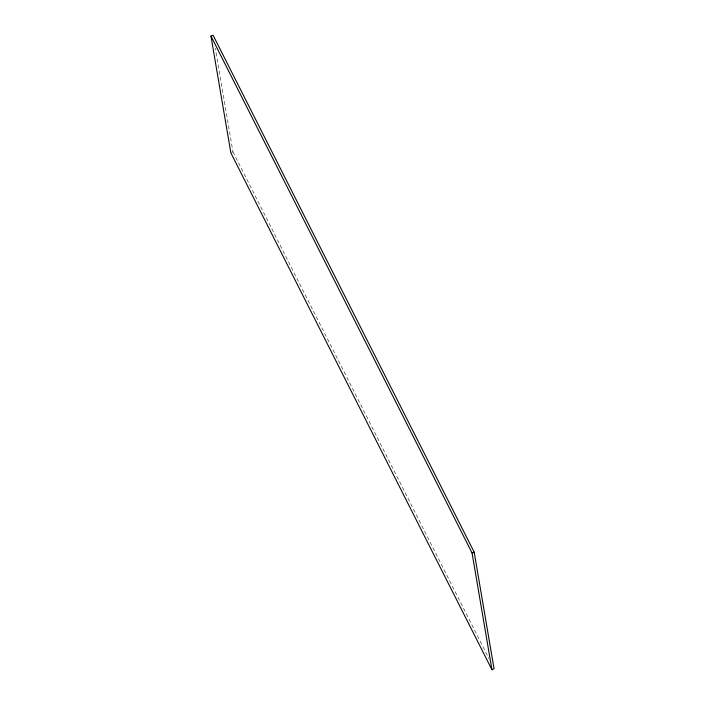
<?xml version="1.0" encoding="UTF-8"?>
<svg xmlns="http://www.w3.org/2000/svg" width="705" height="705" viewBox="0 0 705 705"><rect width="100%" height="100%" fill="white"/><g stroke="black" fill="none" stroke-linecap="round" stroke-linejoin="round"><path stroke-width="0.53" stroke-dasharray="3.52 2.64" d="M231.548 152.518L232.95 151.804L215.298 48.204M232.95 151.804L489.076 658.858"/><path stroke-width="1.06" d="M491.949 669.75L494.038 668.684L474.183 552.13L213.095 35.25L210.962 36.078L230.852 152.87L491.949 669.75L472.05 552.958L210.962 36.078M472.05 552.958L474.183 552.13"/></g></svg>
